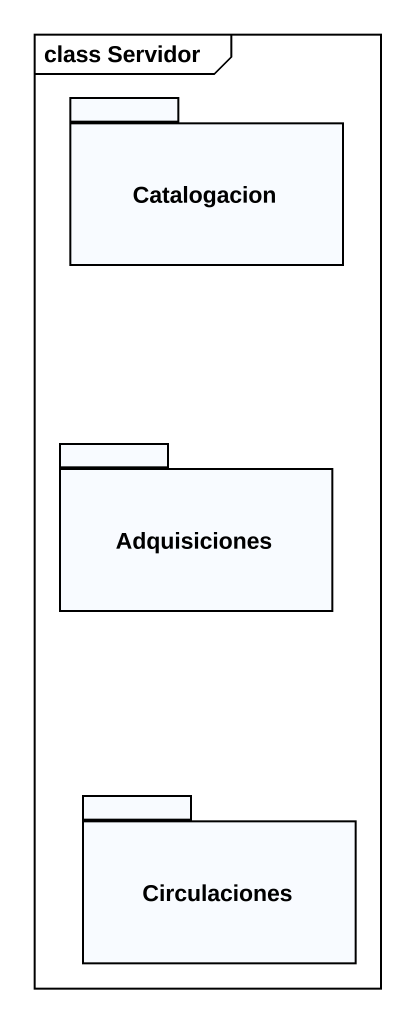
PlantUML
@startuml
mainframe class Servidor
package Catalogacion {
}
package Adquisiciones {
}
package Circulaciones {
}
@enduml
